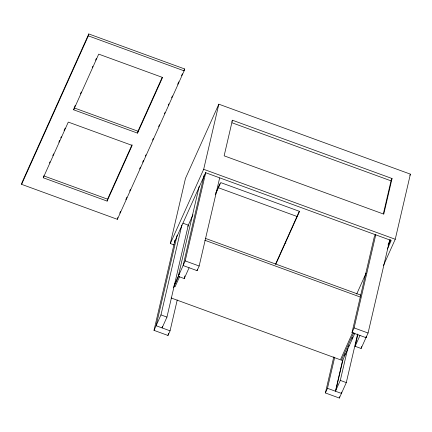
<?xml version="1.0" encoding="UTF-8"?>
<svg xmlns="http://www.w3.org/2000/svg" width="432" height="432" viewBox="0 0 432 432"><rect width="100%" height="100%" fill="white"/><g stroke="black" fill="none" stroke-linecap="round" stroke-linejoin="round"><path stroke-width="0.65" d="M21.6 184.345L22.048 182.428L88.776 33.944L184.561 68.931L184.118 70.843L117.385 219.332L21.6 184.345L88.333 35.856L88.776 33.944M43.265 177.773L43.708 175.856L107.568 199.179L107.12 201.096L43.265 177.773L68.288 122.089L132.143 145.411L107.12 201.096M73.683 109.809L98.707 54.13L162.562 77.452L137.538 133.132L73.683 109.809L73.98 108.535M117.385 219.332L117.833 217.415M137.538 133.132L137.986 131.22L162.184 77.371M174.107 244.917L170.311 243.535L185.463 178.421L218.83 104.177L410.4 174.15L395.248 239.263L383.389 265.648M174.641 241.029L174.344 242.309L205.627 172.703L391.214 240.489L387.369 249.037M177.239 299.965L170.062 330.826L167.972 335.464L154.008 330.361L174.938 240.408M177.179 235.111L156.098 325.733L170.062 330.826M154.008 330.361L160.963 314.906L181.899 224.953M162.394 326.603L162.086 327.92L166.952 317.093L188.314 225.158L192.985 214.763M189.103 267.737L184.237 278.559L178.249 276.372L199.184 186.419M170.311 243.535L203.677 169.29L218.83 104.177M204.201 174.933L183.114 265.55L178.249 276.372M219.634 178.022L199.157 266.009L197.073 270.648L183.114 265.55L185.188 260.906L205.816 172.265M167.972 335.464L168.431 333.493M184.237 278.559L184.842 275.951M197.073 270.648L197.381 269.336M232.416 120.22L224.132 155.828L383.773 214.137L392.056 178.529L232.416 120.22L231.892 121.381M357.604 334.001L346.297 382.59L339.358 398.056L325.388 392.953L333.79 356.843M325.388 392.953L327.472 388.314L334.606 357.674M342.625 360.374L335.443 391.23L340.308 380.403L347.738 348.484M335.794 390.452L342.927 359.813M365.974 337.657L366.277 336.344L365.98 337.657L352.015 332.559L374.317 236.709L375.359 234.387M352.015 332.559L354.1 327.915L375.791 234.695M339.358 398.056L339.665 396.743M341.739 392.099L341.431 393.417L327.472 388.314M383.335 213.867L391.014 180.851L392.056 178.529M389.761 239.798L368.069 333.018L361.109 348.478L355.12 346.291L357.847 334.584M361.109 348.478L361.568 346.507M74.401 107.282L75.227 105.446M80.455 93.82L81.275 91.984M92.275 67.511L92.826 66.285M95.575 60.167L96.401 58.331M49.486 163.01L50.031 161.784M52.785 155.666L53.606 153.83M58.833 142.204L59.659 140.368M60.761 137.921L61.306 136.696M64.06 130.577L65.156 128.131M107.568 199.179L132.041 144.72M119.761 213.122L120.587 211.28M125.831 199.622L126.932 197.165M129.686 191.03L130.518 189.189M139.617 168.939L140.443 167.103M142.646 162.194L143.478 160.353M145.406 156.055L145.957 154.829M152.577 140.103L153.403 138.262M158.641 126.603L159.467 124.762M164.435 113.719L164.986 112.493M168.291 105.127L168.847 103.901M171.601 97.767L172.427 95.926M177.671 84.267L178.772 81.815M181.532 75.676L182.358 73.84M183.735 70.767L184.561 68.931M187.812 226.352L188.341 225.169L182.952 223.198M173.999 285.709L179.183 274.174M215.843 192.802L217.766 188.536M218.311 187.315L219.958 183.654M173.54 287.653L178.724 276.043M215.249 194.8L220.73 182.596L299.554 211.383L275.956 263.893M179.707 276.453L175.052 286.805L174.053 286.443M275.476 264.303L299.327 211.221M409.849 175.376L410.4 174.15M356.686 294.052L366.077 273.154M388.039 245.041L390.231 240.154M388.26 245.203L390.733 239.711M352.647 332.597L340.767 359.024L341.766 359.386L353.824 332.554M344.434 355.525L345.233 353.749M348.44 346.61L348.991 345.379M351.756 339.233L352.588 337.387M354.899 333.164L342.576 360.585L171.121 297.961M355.12 346.291L359.986 335.47M88.333 35.856L184.118 70.843M232.006 122.774L391.014 180.851M74.126 107.892L137.986 131.22M203.677 169.29L395.248 239.263M218.003 187.601L297.178 216.524M285.401 242.887L285.898 243.07M205.567 238.437L360.817 295.142M204.811 240.246L360.369 297.065M185.188 260.906L199.157 266.009M354.1 327.915L368.069 333.018M160.963 314.906L166.952 317.093M340.308 380.403L346.297 382.59"/></g></svg>
